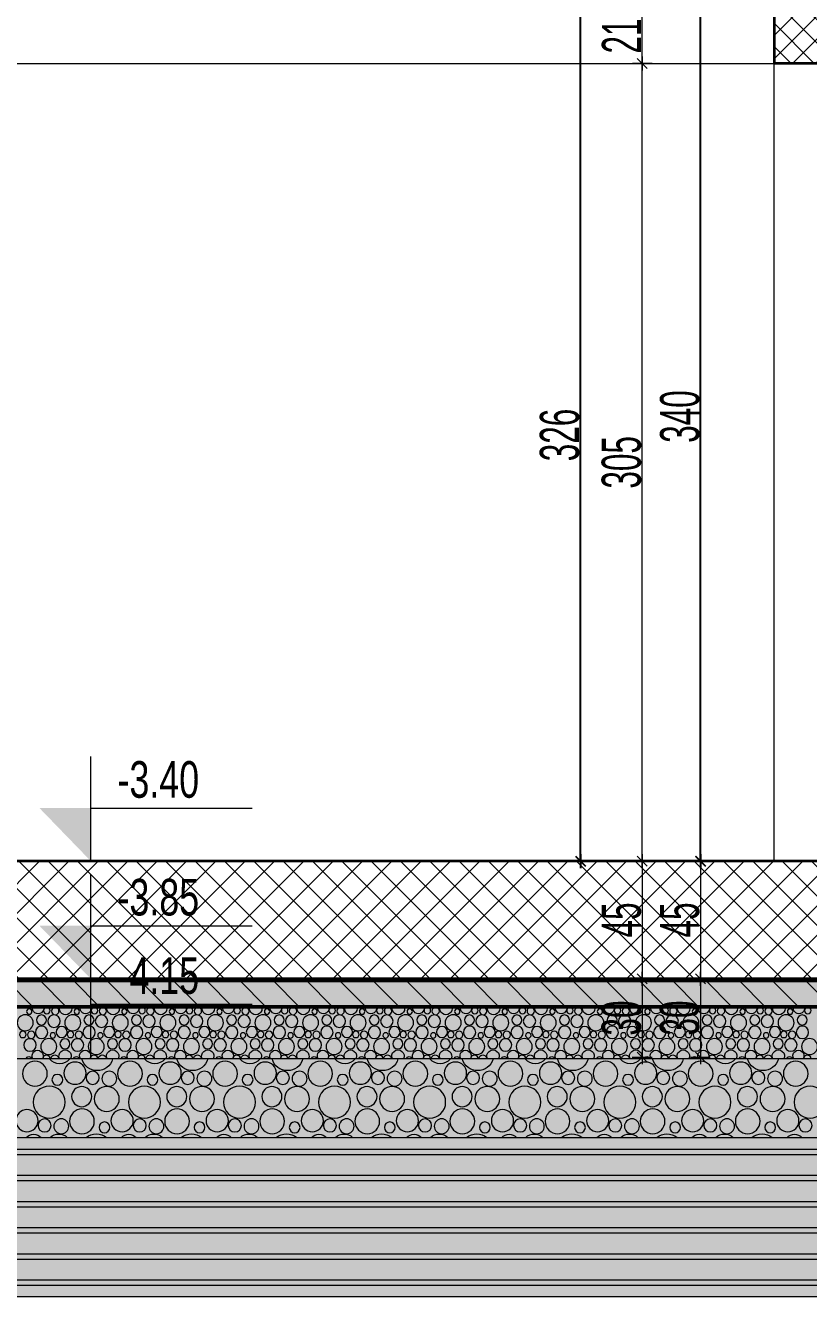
# Model space of a CAD drawing. Header units: millimetres. Extents: x -115530 to 122462, y -34508 to 119375.
# Drawn here: x 63074 to 66069, y 93991 to 98850 of the extents above; entities that cross this region are included whole.
import ezdxf

# ---------------------------------------------------------------- set-up
doc = ezdxf.new("R2010")
doc.units = ezdxf.units.MM
doc.header["$MEASUREMENT"] = 0
for name, color, linetype, lineweight in [('101', 253, 'Continuous', 15), ('21', 7, 'Continuous', 50), ('29', 7, 'Continuous', 50), ('dimenzija', 7, 'Continuous', 13), ('New_Structural - Bearing_Pen_No__29', 7, 'Continuous', 25), ('zidoviii', 7, 'Continuous', 35)]:
    doc.layers.add(name, color=color, linetype=linetype, lineweight=lineweight)
for name, color, linetype, lineweight, true_color in [('102', 7, 'Continuous', 15, 0xe0e0e0), ('104', 7, 'Continuous', 15, 0x3e3e3e), ('161', 7, 'Continuous', 15, 0x6a6a6a), ('19', 7, 'Continuous', 0, 0xe4e4e4), ('HATCH 2', 7, 'Continuous', 9, 0x575757), ('New_Structural - Bearing_Pen_No__87', 7, 'Continuous', 13, 0x6a6a6a)]:
    doc.layers.add(name, color=color, linetype=linetype, lineweight=lineweight, true_color=true_color)
doc.styles.add('PLATEIA', font='CGSAPPS.shx', dxfattribs={"width": 0.6})
doc.styles.add('ROM', font='ROMANS.SHX', dxfattribs={"width": 0.7})
doc.dimstyles.new('50', dxfattribs={"dimtxt": 150, "dimasz": 0.5, "dimexe": 0.18, "dimexo": 0.0625, "dimgap": 4, "dimtad": 1, "dimdec": 0, "dimlfac": 0.1, "dimzin": 12, "dimdsep": 46, "dimtxsty": 'PLATEIA', "dimblk": 'A$C321216CB', "dimcen": 0.09, "dimse1": 1, "dimse2": 1, "dimclrd": 256, "dimclrt": 256, "dimadec": 3, "dimazin": 0, "dimtfac": 1, "dimtdec": 0, "dimtix": 1, "dimtmove": 2, "dimatfit": 3, "dimldrblk": 'A$C321216CB', "dimfxl": 1, "dimtolj": 1, "dimtzin": 0, "dimlwd": -1, "dimarcsym": 0})

# ---------------------------------------------------------------- blocks, each defined once
blk = doc.blocks.new('A$C321216CB')
for p, q in [((-53.8, 0), (53.8, 0)), ((-38.1, -38.1), (38.1, 38.1)), ((0, -75.3), (0, 75.3))]:
    blk.add_line(p, q)
blk = doc.blocks.new('*D978')
at = {"layer": 'DEFPOINTS', "color": 0, "transparency": 16777216}
for p in [(65433.1, 98704.8), (65937.7, 98704.8), (65623.5, 95654.8)]:
    blk.add_point(p, dxfattribs=at)
at = {"layer": 'dimenzija', "transparency": 16777216}
blk.add_line((65433.1, 95655.3), (65433.1, 98704.3), dxfattribs=at)
at = {"layer": 'dimenzija', "transparency": 16777216, "xscale": 0.5, "yscale": 0.5, "zscale": 0.5}
for p, rotation in [((65433.1, 98704.8), 90), ((65433.1, 95654.8), 270)]:
    blk.add_blockref('A$C321216CB', p, dxfattribs=dict(at, rotation=rotation))
at = {"layer": 'dimenzija', "transparency": 16777216, "insert": (65354.1, 97179.8), "char_height": 150, "attachment_point": 5, "rotation": 90, "style": 'PLATEIA'}
blk.add_mtext('\\A1;305', dxfattribs=at)
blk = doc.blocks.new('*D979')
at = {"layer": 'DEFPOINTS', "color": 0, "transparency": 16777216}
for p in [(65433.1, 98914.8), (65996, 98914.8), (65623.5, 98704.8)]:
    blk.add_point(p, dxfattribs=at)
at = {"layer": 'dimenzija', "transparency": 16777216}
blk.add_line((65433.1, 98705.3), (65433.1, 98914.3), dxfattribs=at)
at = {"layer": 'dimenzija', "transparency": 16777216, "xscale": 0.5, "yscale": 0.5, "zscale": 0.5}
for p, rotation in [((65433.1, 98914.8), 90), ((65433.1, 98704.8), 270)]:
    blk.add_blockref('A$C321216CB', p, dxfattribs=dict(at, rotation=rotation))
at = {"layer": 'dimenzija', "transparency": 16777216, "insert": (65354.1, 98809.8), "char_height": 150, "attachment_point": 5, "rotation": 90, "style": 'PLATEIA'}
blk.add_mtext('\\A1;21', dxfattribs=at)
blk = doc.blocks.new('*D981')
at = {"transparency": 16777216}
blk.add_line((65196.6, 95655.3), (65196.6, 98913.3), dxfattribs=at)
at = {"layer": 'DEFPOINTS', "color": 0, "transparency": 16777216}
for p in [(65196.6, 98913.8), (65196.6, 98913.8), (65158.8, 95654.8)]:
    blk.add_point(p, dxfattribs=at)
at = {"transparency": 16777216, "xscale": 0.5, "yscale": 0.5, "zscale": 0.5}
for p, rotation in [((65196.6, 98913.8), 90), ((65196.6, 95654.8), 270)]:
    blk.add_blockref('A$C321216CB', p, dxfattribs=dict(at, rotation=rotation))
at = {"transparency": 16777216, "insert": (65117.6, 97284.3), "char_height": 150, "attachment_point": 5, "rotation": 90, "style": 'PLATEIA'}
blk.add_mtext('\\A1;326', dxfattribs=at)
blk = doc.blocks.new('*D983')
at = {"transparency": 16777216}
blk.add_line((65656.5, 95655.3), (65656.5, 99054.3), dxfattribs=at)
at = {"layer": 'DEFPOINTS', "color": 0, "transparency": 16777216}
for p in [(65656.5, 99054.8), (65656.5, 99054.8), (65623.5, 95654.8)]:
    blk.add_point(p, dxfattribs=at)
at = {"transparency": 16777216, "xscale": 0.5, "yscale": 0.5, "zscale": 0.5}
for p, rotation in [((65656.5, 99054.8), 90), ((65656.5, 95654.8), 270)]:
    blk.add_blockref('A$C321216CB', p, dxfattribs=dict(at, rotation=rotation))
at = {"transparency": 16777216, "insert": (65577.5, 97354.8), "char_height": 150, "attachment_point": 5, "rotation": 90, "style": 'PLATEIA'}
blk.add_mtext('\\A1;340', dxfattribs=at)
blk = doc.blocks.new('*D1002')
at = {"layer": 'DEFPOINTS', "color": 0, "transparency": 16777216}
for p in [(65379.2, 95655.3), (65238.5, 95205.3), (65655.8, 95205.3)]:
    blk.add_point(p, dxfattribs=at)
at = {"layer": 'dimenzija', "transparency": 16777216}
blk.add_line((65655.8, 95654.8), (65655.8, 95205.8), dxfattribs=at)
at = {"layer": 'dimenzija', "transparency": 16777216, "xscale": 0.5, "yscale": 0.5, "zscale": 0.5}
for p, rotation in [((65655.8, 95655.3), 90), ((65655.8, 95205.3), 270)]:
    blk.add_blockref('A$C321216CB', p, dxfattribs=dict(at, rotation=rotation))
at = {"layer": 'dimenzija', "transparency": 16777216, "insert": (65576.8, 95430.3), "char_height": 150, "attachment_point": 5, "rotation": 90, "style": 'PLATEIA'}
blk.add_mtext('\\A1;45', dxfattribs=at)
blk = doc.blocks.new('*D1003')
at = {"layer": 'DEFPOINTS', "color": 0, "transparency": 16777216}
for p in [(65238.5, 95205.3), (65227.7, 94905.3), (65655.8, 94905.3)]:
    blk.add_point(p, dxfattribs=at)
at = {"layer": 'dimenzija', "transparency": 16777216}
blk.add_line((65655.8, 95204.8), (65655.8, 94905.8), dxfattribs=at)
at = {"layer": 'dimenzija', "transparency": 16777216, "xscale": 0.5, "yscale": 0.5, "zscale": 0.5}
for p, rotation in [((65655.8, 95205.3), 90), ((65655.8, 94905.3), 270)]:
    blk.add_blockref('A$C321216CB', p, dxfattribs=dict(at, rotation=rotation))
at = {"layer": 'dimenzija', "transparency": 16777216, "insert": (65576.8, 95055.3), "char_height": 150, "attachment_point": 5, "rotation": 90, "style": 'PLATEIA'}
blk.add_mtext('\\A1;30', dxfattribs=at)
blk = doc.blocks.new('*D1004')
at = {"layer": 'DEFPOINTS', "color": 0, "transparency": 16777216}
for p in [(65379.2, 95655.3), (65238.5, 95205.3), (65433, 95205.3)]:
    blk.add_point(p, dxfattribs=at)
at = {"layer": 'dimenzija', "transparency": 16777216}
blk.add_line((65433, 95654.8), (65433, 95205.8), dxfattribs=at)
at = {"layer": 'dimenzija', "transparency": 16777216, "xscale": 0.5, "yscale": 0.5, "zscale": 0.5}
for p, rotation in [((65433, 95655.3), 90), ((65433, 95205.3), 270)]:
    blk.add_blockref('A$C321216CB', p, dxfattribs=dict(at, rotation=rotation))
at = {"layer": 'dimenzija', "transparency": 16777216, "insert": (65354, 95430.3), "char_height": 150, "attachment_point": 5, "rotation": 90, "style": 'PLATEIA'}
blk.add_mtext('\\A1;45', dxfattribs=at)
blk = doc.blocks.new('*D1005')
at = {"layer": 'DEFPOINTS', "color": 0, "transparency": 16777216}
for p in [(65238.5, 95205.3), (65319.6, 94905.3), (65433, 94905.3)]:
    blk.add_point(p, dxfattribs=at)
at = {"layer": 'dimenzija', "transparency": 16777216}
blk.add_line((65433, 95204.8), (65433, 94905.8), dxfattribs=at)
at = {"layer": 'dimenzija', "transparency": 16777216, "xscale": 0.5, "yscale": 0.5, "zscale": 0.5}
for p, rotation in [((65433, 95205.3), 90), ((65433, 94905.3), 270)]:
    blk.add_blockref('A$C321216CB', p, dxfattribs=dict(at, rotation=rotation))
at = {"layer": 'dimenzija', "transparency": 16777216, "insert": (65354, 95055.3), "char_height": 150, "attachment_point": 5, "rotation": 90, "style": 'PLATEIA'}
blk.add_mtext('\\A1;30', dxfattribs=at)
blk = doc.blocks.new('A$Ca0ed330b')
at = {"layer": '102', "linetype": 'Continuous', "lineweight": 15}
for points in [[(-2168.6, -1208.3), (15348.1, -1208.3), (15343.6, 3630.1), (12371, 3626), (11779.5, 401.7), (11779.5, -98.3), (11779.5, -606.5), (1109.2, -600), (1105.8, 231.8), (-2160.6, 231.8)], [(11309.5, 0), (1109.2, 0), (1109.2, -100), (11309.5, -100)]]:
    blk.add_hatch(color=256, dxfattribs=at).paths.add_polyline_path(points)
at = {"layer": '104', "linetype": 'Continuous', "lineweight": 15}
h = blk.add_hatch(dxfattribs=at)
h.set_pattern_fill('MASONRY_BLOCK_0001', color=256, scale=49.999997, style=0, pattern_type=2)
h.set_pattern_definition([(45, (47262.79, 3600), (-63.6396, 63.6396), [])])
h.paths.add_polyline_path([(11309.5, 0), (1109.2, 0), (1109.2, -100), (11309.5, -100)])
at = {"layer": '161', "linetype": 'Continuous', "lineweight": 15}
h = blk.add_hatch(dxfattribs=at)
h.set_pattern_fill('DOUBLE_1_1_0001', color=256, scale=49.999997, style=0, pattern_type=2)
h.set_pattern_definition([(180, (4081.67, 352.77), (0, 100), []), (180, (4081.67, 332.77), (0, 100), [])])
h.paths.add_polyline_path([(-2166.2, -1208.3), (15348.1, -1208.3), (15341, 3628.8), (12375.7, 3628.5), (11779.5, 401.7), (11779.5, -98.3), (11779.5, -606.5), (1111.9, -606.5), (1106.6, 232.2), (-2166.2, 231.4)])
at = {"layer": '19', "linetype": 'Continuous', "lineweight": 0}
for points in [[(11779.5, -300), (11779.5, -100), (1113.1, -100), (1113.1, -300)], [(11779.5, -600), (11779.5, -300), (1109.2, -300), (1109.2, -600)]]:
    blk.add_hatch(color=256, dxfattribs=at).paths.add_polyline_path(points)
at = {"layer": '101', "color": 251, "linetype": 'Continuous', "lineweight": 15, "true_color": 0x5e5e5e, "flags": 128}
for points in [[(11779.5, -300), (1110.9, -298.1), (1110.9, -98.1), (11779.5, -100)], [(11779.5, -600), (1109.2, -600), (1109.2, -300), (11779.5, -300)]]:
    blk.add_lwpolyline(points, close=True, dxfattribs=at)
at = {"layer": '101', "color": 253, "linetype": 'Continuous', "lineweight": 15}
for centre, radius in [((6206, -114.9), 12.5), ((6226.9, -150.9), 19.2), ((6289, -161.5), 30.6), ((6273.4, -118.7), 10.3), ((6360.8, -155.3), 23.9), ((6355.9, -116.6), 14.3), ((6387.8, -114.9), 12.5), ((6408.8, -150.9), 19.2), ((6470.8, -161.5), 30.6), ((6455.2, -118.7), 10.3), ((6542.6, -155.3), 23.9), ((6537.8, -116.6), 14.3), ((6569.7, -114.9), 12.5), ((6590.6, -150.9), 19.2), ((6652.7, -161.5), 30.6), ((6637.1, -118.7), 10.3), ((6724.5, -155.3), 23.9), ((6719.6, -116.6), 14.3), ((6751.6, -114.9), 12.5), ((6772.5, -150.9), 19.2), ((6834.5, -161.5), 30.6), ((6818.9, -118.7), 10.3), ((6906.3, -155.3), 23.9), ((6901.5, -116.6), 14.3), ((6933.4, -114.9), 12.5), ((6954.3, -150.9), 19.2), ((7016.4, -161.5), 30.6), ((7000.8, -118.7), 10.3), ((7088.2, -155.3), 23.9), ((7083.3, -116.6), 14.3), ((7115.3, -114.9), 12.5), ((7136.2, -150.9), 19.2), ((7198.3, -161.5), 30.6), ((7182.6, -118.7), 10.3), ((7270, -155.3), 23.9), ((7265.2, -116.6), 14.3), ((7297.1, -114.9), 12.5), ((7318.1, -150.9), 19.2), ((7380.1, -161.5), 30.6), ((7364.5, -118.7), 10.3), ((7451.9, -155.3), 23.9), ((7447.1, -116.6), 14.3), ((7479, -114.9), 12.5), ((7499.9, -150.9), 19.2), ((7562, -161.5), 30.6), ((7546.3, -118.7), 10.3), ((7633.7, -155.3), 23.9), ((7628.9, -116.6), 14.3), ((7660.8, -114.9), 12.5), ((7681.8, -150.9), 19.2), ((7743.8, -161.5), 30.6), ((7728.2, -118.7), 10.3), ((7815.6, -155.3), 23.9), ((7810.8, -116.6), 14.3), ((7842.7, -114.9), 12.5), ((7863.6, -150.9), 19.2), ((7925.7, -161.5), 30.6), ((7910.1, -118.7), 10.3), ((7997.4, -155.3), 23.9), ((7992.6, -116.6), 14.3), ((8024.5, -114.9), 12.5), ((8045.5, -150.9), 19.2), ((8107.5, -161.5), 30.6), ((8091.9, -118.7), 10.3), ((8179.3, -155.3), 23.9), ((8174.5, -116.6), 14.3), ((8206.4, -114.9), 12.5), ((8227.3, -150.9), 19.2), ((8289.4, -161.5), 30.6), ((8273.8, -118.7), 10.3), ((8361.2, -155.3), 23.9), ((8356.3, -116.6), 14.3), ((8388.2, -114.9), 12.5), ((8409.2, -150.9), 19.2), ((8471.2, -161.5), 30.6), ((8455.6, -118.7), 10.3), ((8543, -155.3), 23.9), ((8538.2, -116.6), 14.3), ((8570.1, -114.9), 12.5), ((8591, -150.9), 19.2), ((8653.1, -161.5), 30.6), ((8637.5, -118.7), 10.3), ((8724.9, -155.3), 23.9), ((8720, -116.6), 14.3), ((8751.9, -114.9), 12.5), ((8772.9, -150.9), 19.2), ((8834.9, -161.5), 30.6), ((8819.3, -118.7), 10.3), ((8906.7, -155.3), 23.9), ((8901.9, -116.6), 14.3), ((8933.8, -114.9), 12.5), ((8954.7, -150.9), 19.2), ((9016.8, -161.5), 30.6), ((9001.2, -118.7), 10.3), ((9088.6, -155.3), 23.9), ((9083.7, -116.6), 14.3), ((9115.7, -114.9), 12.5), ((9136.6, -150.9), 19.2), ((9198.6, -161.5), 30.6), ((9183, -118.7), 10.3), ((6226.4, -198.1), 23.7), ((6265.9, -207.6), 14.3), ((6297.8, -205.9), 12.5), ((6331.5, -197), 21.3), ((6408.3, -198.1), 23.7), ((6447.8, -207.6), 14.3), ((6479.7, -205.9), 12.5), ((6513.4, -197), 21.3), ((6590.1, -198.1), 23.7), ((6629.6, -207.6), 14.3), ((6661.6, -205.9), 12.5), ((6695.2, -197), 21.3), ((6772, -198.1), 23.7), ((6811.5, -207.6), 14.3), ((6843.4, -205.9), 12.5), ((6877.1, -197), 21.3), ((6953.8, -198.1), 23.7), ((6993.3, -207.6), 14.3), ((7025.3, -205.9), 12.5), ((7058.9, -197), 21.3), ((7135.7, -198.1), 23.7), ((7175.2, -207.6), 14.3), ((7207.1, -205.9), 12.5), ((7240.8, -197), 21.3), ((7317.5, -198.1), 23.7), ((7357.1, -207.6), 14.3), ((7389, -205.9), 12.5), ((7422.7, -197), 21.3), ((7499.4, -198.1), 23.7), ((7538.9, -207.6), 14.3), ((7570.8, -205.9), 12.5), ((7604.5, -197), 21.3), ((7681.2, -198.1), 23.7), ((7720.8, -207.6), 14.3), ((7752.7, -205.9), 12.5), ((7786.4, -197), 21.3), ((7863.1, -198.1), 23.7), ((7902.6, -207.6), 14.3), ((7934.5, -205.9), 12.5), ((7968.2, -197), 21.3), ((8045, -198.1), 23.7), ((8084.5, -207.6), 14.3), ((8116.4, -205.9), 12.5), ((8150.1, -197), 21.3), ((8226.8, -198.1), 23.7), ((8266.3, -207.6), 14.3), ((8298.2, -205.9), 12.5), ((8331.9, -197), 21.3), ((8408.7, -198.1), 23.7), ((8448.2, -207.6), 14.3), ((8480.1, -205.9), 12.5), ((8513.8, -197), 21.3), ((8590.5, -198.1), 23.7), ((8630, -207.6), 14.3), ((8661.9, -205.9), 12.5), ((8695.6, -197), 21.3), ((8772.4, -198.1), 23.7), ((8811.9, -207.6), 14.3), ((8843.8, -205.9), 12.5), ((8877.5, -197), 21.3), ((8954.2, -198.1), 23.7), ((8993.7, -207.6), 14.3), ((9025.7, -205.9), 12.5), ((9059.3, -197), 21.3), ((9136.1, -198.1), 23.7), ((9175.6, -207.6), 14.3), ((9207.5, -205.9), 12.5), ((6199, -252.5), 30.6), ((6270.8, -246.3), 23.9), ((6318.8, -241.9), 19.2), ((6380.8, -252.5), 30.6), ((6365.2, -209.7), 10.3), ((6452.6, -246.3), 23.9), ((6500.6, -241.9), 19.2), ((6562.7, -252.5), 30.6), ((6547.1, -209.7), 10.3), ((6634.5, -246.3), 23.9), ((6682.5, -241.9), 19.2), ((6744.5, -252.5), 30.6), ((6728.9, -209.7), 10.3), ((6816.3, -246.3), 23.9), ((6864.3, -241.9), 19.2), ((6926.4, -252.5), 30.6), ((6910.8, -209.7), 10.3), ((6998.2, -246.3), 23.9), ((7046.2, -241.9), 19.2), ((7108.3, -252.5), 30.6), ((7092.6, -209.7), 10.3), ((7180, -246.3), 23.9), ((7228.1, -241.9), 19.2), ((7290.1, -252.5), 30.6), ((7274.5, -209.7), 10.3), ((7361.9, -246.3), 23.9), ((7409.9, -241.9), 19.2), ((7472, -252.5), 30.6), ((7456.3, -209.7), 10.3), ((7543.7, -246.3), 23.9), ((7591.8, -241.9), 19.2), ((7653.8, -252.5), 30.6), ((7638.2, -209.7), 10.3), ((7725.6, -246.3), 23.9), ((7773.6, -241.9), 19.2), ((7835.7, -252.5), 30.6), ((7820.1, -209.7), 10.3), ((7907.4, -246.3), 23.9), ((7955.5, -241.9), 19.2), ((8017.5, -252.5), 30.6), ((8001.9, -209.7), 10.3), ((8089.3, -246.3), 23.9), ((8137.3, -241.9), 19.2), ((8199.4, -252.5), 30.6), ((8183.8, -209.7), 10.3), ((8271.2, -246.3), 23.9), ((8319.2, -241.9), 19.2), ((8381.2, -252.5), 30.6), ((8365.6, -209.7), 10.3), ((8453, -246.3), 23.9), ((8501, -241.9), 19.2), ((8563.1, -252.5), 30.6), ((8547.5, -209.7), 10.3), ((8634.9, -246.3), 23.9), ((8682.9, -241.9), 19.2), ((8744.9, -252.5), 30.6), ((8729.3, -209.7), 10.3), ((8816.7, -246.3), 23.9), ((8864.7, -241.9), 19.2), ((8926.8, -252.5), 30.6), ((8911.2, -209.7), 10.3), ((8998.6, -246.3), 23.9), ((9046.6, -241.9), 19.2), ((9108.6, -252.5), 30.6), ((9093, -209.7), 10.3), ((9180.4, -246.3), 23.9), ((6251.9, -356.2), 47.3), ((6462.2, -354.1), 42.6), ((6615.6, -356.2), 47.3), ((6825.9, -354.1), 42.6), ((6979.3, -356.2), 47.3), ((7189.6, -354.1), 42.6), ((7343, -356.2), 47.3), ((7553.3, -354.1), 42.6), ((7706.8, -356.2), 47.3), ((7917, -354.1), 42.6), ((8070.5, -356.2), 47.3), ((8280.7, -354.1), 42.6), ((8434.2, -356.2), 47.3), ((8644.4, -354.1), 42.6), ((8797.9, -356.2), 47.3), ((9008.1, -354.1), 42.6), ((9161.6, -356.2), 47.3), ((6331, -375.3), 28.6), ((6394.8, -371.8), 25.1), ((6529.5, -379.5), 20.7), ((6694.7, -375.3), 28.6), ((6758.5, -371.8), 25.1), ((6893.2, -379.5), 20.7), ((7058.4, -375.3), 28.6), ((7122.2, -371.8), 25.1), ((7256.9, -379.5), 20.7), ((7422.1, -375.3), 28.6), ((7485.9, -371.8), 25.1), ((7620.7, -379.5), 20.7), ((7785.8, -375.3), 28.6), ((7849.6, -371.8), 25.1), ((7984.4, -379.5), 20.7), ((8149.5, -375.3), 28.6), ((8213.3, -371.8), 25.1), ((8348.1, -379.5), 20.7), ((8513.2, -375.3), 28.6), ((8577, -371.8), 25.1), ((8711.8, -379.5), 20.7), ((8876.9, -375.3), 28.6), ((8940.7, -371.8), 25.1), ((9075.5, -379.5), 20.7), ((6197.1, -465.1), 61.2), ((6340.6, -452.7), 47.7), ((6436.7, -443.9), 38.4), ((6560.8, -465.1), 61.2), ((6704.3, -452.7), 47.7), ((6800.4, -443.9), 38.4), ((6924.5, -465.1), 61.2), ((7068, -452.7), 47.7), ((7164.1, -443.9), 38.4), ((7288.2, -465.1), 61.2), ((7431.7, -452.7), 47.7), ((7527.8, -443.9), 38.4), ((7651.9, -465.1), 61.2), ((7795.4, -452.7), 47.7), ((7891.5, -443.9), 38.4), ((8015.6, -465.1), 61.2), ((8159.2, -452.7), 47.7), ((8255.2, -443.9), 38.4), ((8379.3, -465.1), 61.2), ((8522.9, -452.7), 47.7), ((8618.9, -443.9), 38.4), ((8743, -465.1), 61.2), ((8886.6, -452.7), 47.7), ((8982.6, -443.9), 38.4), ((9106.7, -465.1), 61.2), ((6214.8, -553.8), 25.1), ((6282.2, -536), 42.6), ((6435.6, -538.2), 47.3), ((6514.7, -557.3), 28.6), ((6578.5, -553.8), 25.1), ((6645.9, -536), 42.6), ((6799.3, -538.2), 47.3), ((6878.4, -557.3), 28.6), ((6942.2, -553.8), 25.1), ((7009.6, -536), 42.6), ((7163, -538.2), 47.3), ((7242.1, -557.3), 28.6), ((7305.9, -553.8), 25.1), ((7373.3, -536), 42.6), ((7526.8, -538.2), 47.3), ((7605.8, -557.3), 28.6), ((7669.6, -553.8), 25.1), ((7737, -536), 42.6), ((7890.5, -538.2), 47.3), ((7969.5, -557.3), 28.6), ((8033.3, -553.8), 25.1), ((8100.7, -536), 42.6), ((8254.2, -538.2), 47.3), ((8333.2, -557.3), 28.6), ((8397, -553.8), 25.1), ((8464.4, -536), 42.6), ((8617.9, -538.2), 47.3), ((8696.9, -557.3), 28.6), ((8760.7, -553.8), 25.1), ((8828.1, -536), 42.6), ((8981.6, -538.2), 47.3), ((9060.6, -557.3), 28.6), ((9124.4, -553.8), 25.1), ((9191.8, -536), 42.6), ((6349.5, -561.5), 20.7), ((6713.2, -561.5), 20.7), ((7076.9, -561.5), 20.7), ((7440.7, -561.5), 20.7), ((7804.4, -561.5), 20.7), ((8168.1, -561.5), 20.7), ((8531.8, -561.5), 20.7), ((8895.5, -561.5), 20.7)]:
    blk.add_circle(centre, radius, dxfattribs=at)
for centre, radius, start, end in [((6197.1, -70.5), 30.6, 254.3338, 285.6662), ((6239.7, -106), 21.3, 163.6472, 16.3528), ((6316.4, -107.1), 23.7, 162.599, 17.401), ((6379, -70.5), 30.6, 254.3338, 285.6662), ((6421.5, -106), 21.3, 163.6472, 16.3528), ((6498.3, -107.1), 23.7, 162.599, 17.401), ((6560.8, -70.5), 30.6, 254.3338, 285.6662), ((6603.4, -106), 21.3, 163.6472, 16.3528), ((6680.1, -107.1), 23.7, 162.599, 17.401), ((6742.7, -70.5), 30.6, 254.3338, 285.6662), ((6785.2, -106), 21.3, 163.6472, 16.3528), ((6862, -107.1), 23.7, 162.599, 17.401), ((6924.5, -70.5), 30.6, 254.3338, 285.6662), ((6967.1, -106), 21.3, 163.6472, 16.3528), ((7043.8, -107.1), 23.7, 162.599, 17.401), ((7106.4, -70.5), 30.6, 254.3338, 285.6662), ((7148.9, -106), 21.3, 163.6472, 16.3528), ((7225.7, -107.1), 23.7, 162.599, 17.401), ((7288.3, -70.5), 30.6, 254.3338, 285.6662), ((7330.8, -106), 21.3, 163.6472, 16.3528), ((7407.5, -107.1), 23.7, 162.599, 17.401), ((7470.1, -70.5), 30.6, 254.3338, 285.6662), ((7512.7, -106), 21.3, 163.6472, 16.3528), ((7589.4, -107.1), 23.7, 162.599, 17.401), ((7652, -70.5), 30.6, 254.3338, 285.6662), ((7694.5, -106), 21.3, 163.6472, 16.3528), ((7771.2, -107.1), 23.7, 162.599, 17.401), ((7833.8, -70.5), 30.6, 254.3338, 285.6662), ((7876.4, -106), 21.3, 163.6472, 16.3528), ((7953.1, -107.1), 23.7, 162.599, 17.401), ((8015.7, -70.5), 30.6, 254.3338, 285.6662), ((8058.2, -106), 21.3, 163.6472, 16.3528), ((8135, -107.1), 23.7, 162.599, 17.401), ((8197.5, -70.5), 30.6, 254.3338, 285.6662), ((8240.1, -106), 21.3, 163.6472, 16.3528), ((8316.8, -107.1), 23.7, 162.599, 17.401), ((8379.4, -70.5), 30.6, 254.3338, 285.6662), ((8421.9, -106), 21.3, 163.6472, 16.3528), ((8498.7, -107.1), 23.7, 162.599, 17.401), ((8561.2, -70.5), 30.6, 254.3338, 285.6662), ((8603.8, -106), 21.3, 163.6472, 16.3528), ((8680.5, -107.1), 23.7, 162.599, 17.401), ((8743.1, -70.5), 30.6, 254.3338, 285.6662), ((8785.6, -106), 21.3, 163.6472, 16.3528), ((8862.4, -107.1), 23.7, 162.599, 17.401), ((8924.9, -70.5), 30.6, 254.3338, 285.6662), ((8967.5, -106), 21.3, 163.6472, 16.3528), ((9044.2, -107.1), 23.7, 162.599, 17.401), ((9106.8, -70.5), 30.6, 254.3338, 285.6662), ((9149.3, -106), 21.3, 163.6472, 16.3528), ((6207.8, -296.9), 12.5, 345.4542, 194.5458), ((6241.5, -288), 21.3, 325.6213, 214.3787), ((6275.2, -300.7), 10.3, 3.8659, 176.1341), ((6318.3, -289.1), 23.7, 332.4801, 207.5199), ((6357.8, -298.6), 14.3, 354.4772, 185.5228), ((6389.7, -296.9), 12.5, 345.4542, 194.5458), ((6423.4, -288), 21.3, 325.6213, 214.3787), ((6457.1, -300.7), 10.3, 3.8659, 176.1341), ((6500.1, -289.1), 23.7, 332.4801, 207.5199), ((6539.6, -298.6), 14.3, 354.4772, 185.5228), ((6571.6, -296.9), 12.5, 345.4542, 194.5458), ((6605.2, -288), 21.3, 325.6213, 214.3787), ((6638.9, -300.7), 10.3, 3.8659, 176.1341), ((6682, -289.1), 23.7, 332.4801, 207.5199), ((6721.5, -298.6), 14.3, 354.4772, 185.5228), ((6753.4, -296.9), 12.5, 345.4542, 194.5458), ((6787.1, -288), 21.3, 325.6213, 214.3787), ((6820.8, -300.7), 10.3, 3.8659, 176.1341), ((6863.8, -289.1), 23.7, 332.4801, 207.5199), ((6903.3, -298.6), 14.3, 354.4772, 185.5228), ((6935.3, -296.9), 12.5, 345.4542, 194.5458), ((6968.9, -288), 21.3, 325.6213, 214.3787), ((7002.6, -300.7), 10.3, 3.8659, 176.1341), ((7045.7, -289.1), 23.7, 332.4801, 207.5199), ((7085.2, -298.6), 14.3, 354.4772, 185.5228), ((7117.1, -296.9), 12.5, 345.4542, 194.5458), ((7150.8, -288), 21.3, 325.6213, 214.3787), ((7184.5, -300.7), 10.3, 3.8659, 176.1341), ((7227.5, -289.1), 23.7, 332.4801, 207.5199), ((7267.1, -298.6), 14.3, 354.4772, 185.5228), ((7299, -296.9), 12.5, 345.4542, 194.5458), ((7332.7, -288), 21.3, 325.6213, 214.3787), ((7366.3, -300.7), 10.3, 3.8659, 176.1341), ((7409.4, -289.1), 23.7, 332.4801, 207.5199), ((7448.9, -298.6), 14.3, 354.4772, 185.5228), ((7480.8, -296.9), 12.5, 345.4542, 194.5458), ((7514.5, -288), 21.3, 325.6213, 214.3787), ((7548.2, -300.7), 10.3, 3.8659, 176.1341), ((7591.2, -289.1), 23.7, 332.4801, 207.5199), ((7630.8, -298.6), 14.3, 354.4772, 185.5228), ((7662.7, -296.9), 12.5, 345.4542, 194.5458), ((7696.4, -288), 21.3, 325.6213, 214.3787), ((7730.1, -300.7), 10.3, 3.8659, 176.1341), ((7773.1, -289.1), 23.7, 332.4801, 207.5199), ((7812.6, -298.6), 14.3, 354.4772, 185.5228), ((7844.5, -296.9), 12.5, 345.4542, 194.5458), ((7878.2, -288), 21.3, 325.6213, 214.3787), ((7911.9, -300.7), 10.3, 3.8659, 176.1341), ((7955, -289.1), 23.7, 332.4801, 207.5199), ((7994.5, -298.6), 14.3, 354.4772, 185.5228), ((8026.4, -296.9), 12.5, 345.4542, 194.5458), ((8060.1, -288), 21.3, 325.6213, 214.3787), ((8093.8, -300.7), 10.3, 3.8659, 176.1341), ((8136.8, -289.1), 23.7, 332.4801, 207.5199), ((8176.3, -298.6), 14.3, 354.4772, 185.5228), ((8208.2, -296.9), 12.5, 345.4542, 194.5458), ((8241.9, -288), 21.3, 325.6213, 214.3787), ((8275.6, -300.7), 10.3, 3.8659, 176.1341), ((8318.7, -289.1), 23.7, 332.4801, 207.5199), ((8358.2, -298.6), 14.3, 354.4772, 185.5228), ((8390.1, -296.9), 12.5, 345.4542, 194.5458), ((8423.8, -288), 21.3, 325.6213, 214.3787), ((8457.5, -300.7), 10.3, 3.8659, 176.1341), ((8500.5, -289.1), 23.7, 332.4801, 207.5199), ((8540, -298.6), 14.3, 354.4772, 185.5228), ((8571.9, -296.9), 12.5, 345.4542, 194.5458), ((8605.6, -288), 21.3, 325.6213, 214.3787), ((8639.3, -300.7), 10.3, 3.8659, 176.1341), ((8682.4, -289.1), 23.7, 332.4801, 207.5199), ((8721.9, -298.6), 14.3, 354.4772, 185.5228), ((8753.8, -296.9), 12.5, 345.4542, 194.5458), ((8787.5, -288), 21.3, 325.6213, 214.3787), ((8821.2, -300.7), 10.3, 3.8659, 176.1341), ((8864.2, -289.1), 23.7, 332.4801, 207.5199), ((8903.7, -298.6), 14.3, 354.4772, 185.5228), ((8935.7, -296.9), 12.5, 345.4542, 194.5458), ((8969.3, -288), 21.3, 325.6213, 214.3787), ((9003, -300.7), 10.3, 3.8659, 176.1341), ((9046.1, -289.1), 23.7, 332.4801, 207.5199), ((9085.6, -298.6), 14.3, 354.4772, 185.5228), ((9117.5, -296.9), 12.5, 345.4542, 194.5458), ((9151.2, -288), 21.3, 325.6213, 214.3787), ((9184.9, -300.7), 10.3, 3.8659, 176.1341), ((6377.1, -283.1), 61.2, 195.9944, 344.0056), ((6520.6, -270.7), 47.7, 217.9292, 322.0708), ((6740.8, -283.1), 61.2, 195.9944, 344.0056), ((6884.3, -270.7), 47.7, 217.9292, 322.0708), ((7104.5, -283.1), 61.2, 195.9944, 344.0056), ((7248, -270.7), 47.7, 217.9292, 322.0708), ((7468.2, -283.1), 61.2, 195.9944, 344.0056), ((7611.7, -270.7), 47.7, 217.9292, 322.0708), ((7831.9, -283.1), 61.2, 195.9944, 344.0056), ((7975.4, -270.7), 47.7, 217.9292, 322.0708), ((8195.6, -283.1), 61.2, 195.9944, 344.0056), ((8339.2, -270.7), 47.7, 217.9292, 322.0708), ((8559.3, -283.1), 61.2, 195.9944, 344.0056), ((8702.9, -270.7), 47.7, 217.9292, 322.0708), ((8923, -283.1), 61.2, 195.9944, 344.0056), ((9066.6, -270.7), 47.7, 217.9292, 322.0708), ((6256.7, -625.8), 38.4, 42.3731, 137.6269), ((6380.8, -647.1), 61.2, 50.3418, 129.6582), ((6524.3, -634.7), 47.7, 46.6107, 133.3893), ((6620.4, -625.8), 38.4, 42.3731, 137.6269), ((6744.5, -647.1), 61.2, 50.3418, 129.6582), ((6888, -634.7), 47.7, 46.6107, 133.3893), ((6984.1, -625.8), 38.4, 42.3731, 137.6269), ((7108.2, -647.1), 61.2, 50.3418, 129.6582), ((7251.7, -634.7), 47.7, 46.6107, 133.3893), ((7347.8, -625.8), 38.4, 42.3731, 137.6269), ((7471.9, -647.1), 61.2, 50.3418, 129.6582), ((7615.4, -634.7), 47.7, 46.6107, 133.3893), ((7711.5, -625.8), 38.4, 42.3731, 137.6269), ((7835.6, -647.1), 61.2, 50.3418, 129.6582), ((7979.2, -634.7), 47.7, 46.6107, 133.3893), ((8075.2, -625.8), 38.4, 42.3731, 137.6269), ((8199.3, -647.1), 61.2, 50.3418, 129.6582), ((8342.9, -634.7), 47.7, 46.6107, 133.3893), ((8438.9, -625.8), 38.4, 42.3731, 137.6269), ((8563, -647.1), 61.2, 50.3418, 129.6582), ((8706.6, -634.7), 47.7, 46.6107, 133.3893), ((8802.6, -625.8), 38.4, 42.3731, 137.6269), ((8926.7, -647.1), 61.2, 50.3418, 129.6582), ((9070.3, -634.7), 47.7, 46.6107, 133.3893), ((9166.3, -625.8), 38.4, 42.3731, 137.6269)]:
    blk.add_arc(centre, radius, start, end, dxfattribs=at)
at = {"layer": '104', "linetype": 'Continuous', "lineweight": 15, "flags": 128}
blk.add_lwpolyline([(15348.7, 3311.7), (15348.1, -1208.3), (-3489.8, -1208.3)], dxfattribs=at)
at = {"layer": '21', "linetype": 'Continuous', "lineweight": 50, "flags": 128}
blk.add_lwpolyline([(11309.5, 0), (1109.2, 0), (1109.2, -100), (11309.5, -100)], close=True, dxfattribs=at)
at = {"layer": '29', "linetype": 'Continuous', "lineweight": 50}
blk.add_line((11200, 0), (1109.2, 0), dxfattribs=at)

msp = doc.modelspace()

# ---------------------------------------------------------------- hatches: boundary and pattern name
h = msp.add_hatch(color=0)
h.dxf.hatch_style = 2
h.paths.add_polyline_path([(63324.99, 95654.82), (63128.14, 95858.02), (63324.99, 95858.02)])
h = msp.add_hatch(color=0)
h.dxf.hatch_style = 2
h.paths.add_polyline_path([(63324.99, 95654.82), (63128.14, 95858.02), (63324.99, 95858.02)])
h = msp.add_hatch(color=0)
h.dxf.hatch_style = 2
h.paths.add_polyline_path([(63324.99, 95204.82), (63128.14, 95408.02), (63324.99, 95408.02)])
h = msp.add_hatch(color=0)
h.dxf.hatch_style = 2
h.paths.add_polyline_path([(63324.99, 94904.82), (63128.14, 95108.02), (63324.99, 95108.02)])
at = {"layer": 'HATCH 2', "linetype": 'Continuous', "lineweight": 13}
h = msp.add_hatch(dxfattribs=at)
h.set_pattern_fill('ANSI37', color=256, scale=500, style=0)
h.set_pattern_definition([(45, (-110329.44, 76693.47), (-44.194174, 44.194174), []), (135, (-110329.44, 76693.47), (-44.194174, -44.194174), [])])
h.paths.add_polyline_path([(65937.68, 98704.82), (66187.68, 98704.82), (66187.68, 99054.82), (65937.68, 99054.82)])
h = msp.add_hatch(dxfattribs=at)
h.set_pattern_fill('ANSI37', color=251, scale=25, style=0)
h.set_pattern_definition([(45, (-90024.38, 146241.36), (-56.1266, 56.1266), []), (135, (-90024.38, 146241.36), (-56.1266, -56.1266), [])])
h.paths.add_polyline_path([(61062.68, 95654.82), (61062.68, 95204.82), (71062.68, 95204.82), (71062.68, 95654.82)])

# ---------------------------------------------------------------- linework, layer by layer
at = {"color": 0, "lineweight": 5}
for points in [[(63324.99, 95654.82), (63324.99, 96054.82)], [(63324.99, 95654.82), (63324.99, 96054.82)], [(63324.99, 95858.02), (63940.94, 95858.02)], [(63324.99, 95858.02), (63940.94, 95858.02)], [(63324.99, 95204.82), (63324.99, 95604.82)], [(63324.99, 95408.02), (63940.94, 95408.02)], [(63324.99, 94904.82), (63324.99, 95304.82)], [(63324.99, 95108.02), (63940.94, 95108.02)]]:
    msp.add_lwpolyline(points, dxfattribs=at)
at = {"layer": 'New_Structural - Bearing_Pen_No__29', "color": 7, "linetype": 'Continuous', "lineweight": 35}
for p in [(65937.68, 98914.82), (66187.68, 98704.82)]:
    msp.add_line(p, (65937.68, 98704.82), dxfattribs=at)
at = {"layer": 'New_Structural - Bearing_Pen_No__87', "color": 251, "linetype": 'Continuous', "lineweight": 20, "true_color": 0x6a6a6a}
for p in [(61312.68, 98704.82), (65937.68, 95654.82)]:
    msp.add_line(p, (65937.68, 98704.82), dxfattribs=at)
at = {"layer": 'zidoviii'}
for p, q in [((71062.68, 95654.82), (61062.68, 95654.82)), ((71062.68, 95204.82), (61062.68, 95204.82))]:
    msp.add_line(p, q, dxfattribs=at)

# ---------------------------------------------------------------- block references
at = {"layer": 'dimenzija', "xscale": -1}
msp.add_blockref('A$Ca0ed330b', (72272.18, 95198.77), dxfattribs=at)

# ---------------------------------------------------------------- texts
at = {"color": 0, "char_height": 140, "attachment_point": 1, "style": 'ROM'}
for s, insert in [('{\\fHelvetica|b0|i0|c0|p1;-3.40}', (63426.59, 96037.47)), ('{\\fHelvetica|b0|i0|c0|p1;-3.40}', (63426.59, 96037.47)), ('{\\fHelvetica|b0|i0|c0|p1;-3.85}', (63426.59, 95587.47)), ('{\\fHelvetica|b0|i0|c0|p1;-4.15}', (63426.59, 95287.47))]:
    msp.add_mtext(s, dxfattribs=dict(at, insert=insert))

# ---------------------------------------------------------------- dimensions: what is measured, and where the dimension line sits
for base, p1, p2, picture, middle in [((65656.53, 99054.82), (65623.48, 95654.82), (65656.53, 99054.82), '*D983', (65577.53, 97354.82)), ((65196.56, 98913.82), (65158.8, 95654.82), (65196.56, 98913.82), '*D981', (65117.56, 97284.32))]:
    dim = msp.add_linear_dim(base=base, p1=p1, p2=p2, angle=90, dimstyle='50')
    dim.commit()
    dim.dimension.update_dxf_attribs({"geometry": picture, "text_midpoint": middle})
at = {"layer": 'dimenzija'}
for base, p1, p2, picture, middle in [((65433.05, 98914.82), (65623.48, 98704.82), (65996.04, 98914.82), '*D979', (65354.05, 98809.82)), ((65433.05, 98704.82), (65623.48, 95654.82), (65937.68, 98704.82), '*D978', (65354.05, 97179.82)), ((65655.84, 95205.32), (65379.23, 95655.32), (65238.46, 95205.32), '*D1002', (65576.84, 95430.32)), ((65433.02, 95205.32), (65379.23, 95655.32), (65238.46, 95205.32), '*D1004', (65354.02, 95430.32)), ((65655.84, 94905.32), (65238.46, 95205.32), (65227.65, 94905.32), '*D1003', (65576.84, 95055.32)), ((65433.02, 94905.32), (65238.46, 95205.32), (65319.57, 94905.32), '*D1005', (65354.02, 95055.32))]:
    dim = msp.add_linear_dim(base=base, p1=p1, p2=p2, angle=90, dimstyle='50', dxfattribs=at)
    dim.commit()
    dim.dimension.update_dxf_attribs({"geometry": picture, "text_midpoint": middle})

doc.saveas('drawing.dxf')
